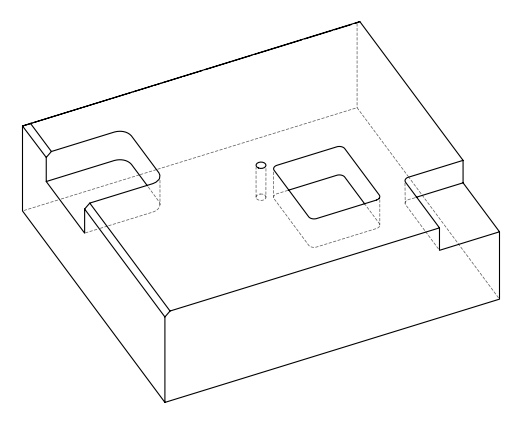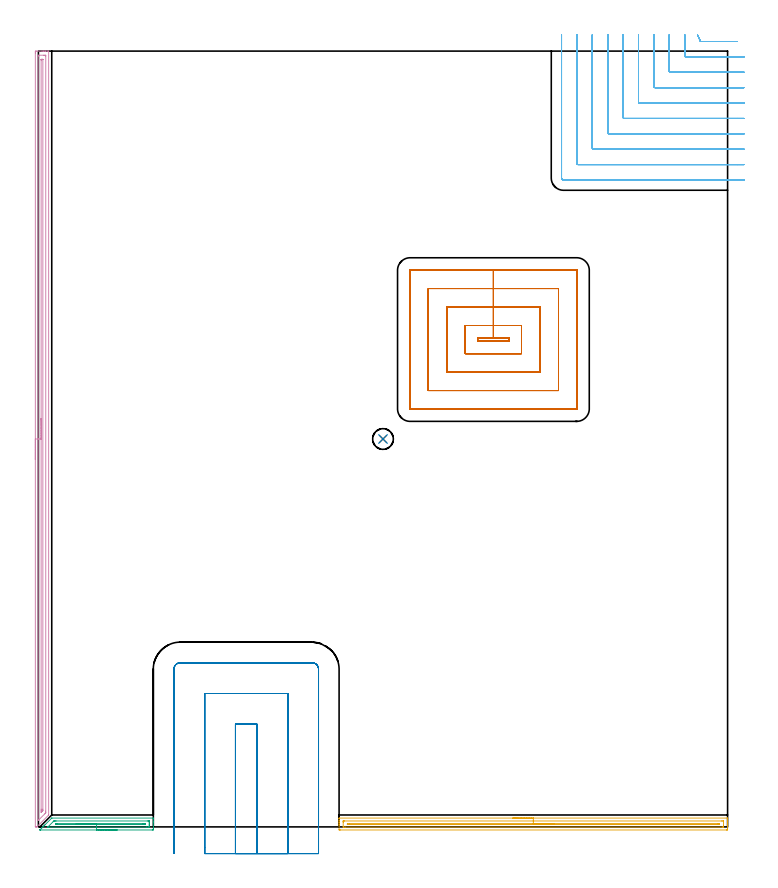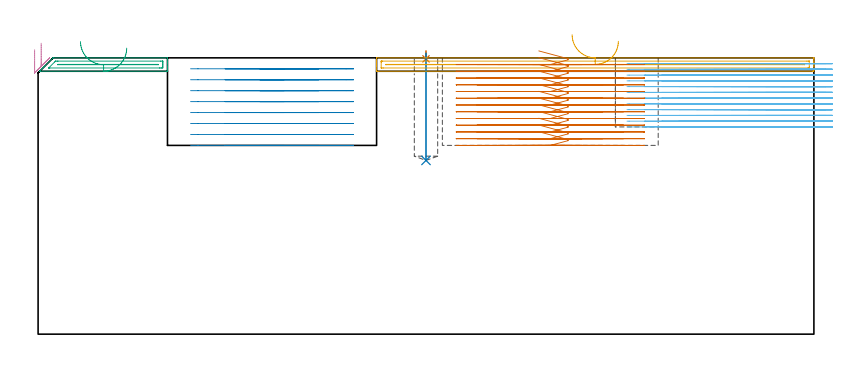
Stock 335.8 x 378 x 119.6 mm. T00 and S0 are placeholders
(PLAN: 8 operations, 5 tool changes, 75.5 min)
(1 SPOT_DRILL | STEP1POCKET | NXT0321_9005460120000 | 0.03 min | 1 mm3)
(2 DRILL_BLIND_HOLE_INTO_CENTER | STEP1POCKET | NXT0301_072 | 0.19 min | 3444 mm3)
(3 AREA_MILL | FG_CHAMFER_SURFACE | UGT0205_001 | 1.4 min | 1006 mm3)
(4 AREA_MILL_1 | FG_CHAMFER_SURFACE_1 | UGT0205_001 | 9.18 min | 7909 mm3)
(5 AREA_MILL_2 | FG_CHAMFER_SURFACE_2 | UGT0205_001 | 4.69 min | 3252 mm3)
(6 MILL_CORNER_NOTCH_RECTANGULAR | CORNER_NOTCH_RECTANGULAR | NXT0201_013 | Follow Part, ap 2.5, ae 75% | 24.88 min | 173928 mm3)
(7 MILL_RECTANGULAR_POCKET | POCKET_RECTANGULAR_STRAIGHT | NXT0201_011 | Follow Part, ap 3, ae 75% | 22.79 min | 280995 mm3)
(8 MILL_SLOT | SLOT_PARTIAL_RECTANGULAR | UGT0201_094 | Follow Part, ap 5, ae 75% | 12.3 min | 305792 mm3)
(TOOL NXT0321_9005460120000 | NC Spot Drill, 142deg, 12mm, Carbide, Uncoated | D12 PA142 FL30 Z2)
(TOOL NXT0301_072 | Carbide Drill 10.1mm [860.1-1010-051A1-MM 2214] | D10.1 PA140 FL71 Z2)
(TOOL UGT0205_001 | Chamfer Mill 20 x 3 x 45 deg. | D20 FL50 Z2)
(TOOL NXT0201_013 | ENDMILL 10mm | D10 FL30 Z4)
(TOOL NXT0201_011 | ENDMILL 12mm [2P460-1200-NA 1630] | D12 FL38 Z6)
(TOOL UGT0201_094 | End mill 20 mm | D20 FL38 Z4)
(OP 1 SPOT_DRILL)
G17 G21 G94 G90
T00 M6
G54
G17 G0 G90 X167.9 Y189. S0 M3
G43 Z129.6 H0
G94 G81 G98 Z119.165 F250. R122.6
G80
M5
M2
(OP 2 DRILL_BLIND_HOLE_INTO_CENTER)
G17 G21 G94 G90
T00 M6
G54
G17 G0 G90 X167.9 Y189. S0 M3
G43 Z129.6 H1
G94 G81 G98 Z75.2 F250. R121.6
G80
M5
M2
(OP 3 AREA_MILL)
G17 G21 G94 G90
T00 M6
G54
G17 G0 G90 X38.35 Y-1.5 S1061 M3
G43 Z129.6 H0
Z123.8
G94 G1 X38.312 Z122.928 F250.
X38.198 Z122.064
X38.009 Z121.212
X37.747 Z120.38
X37.413 Z119.574
X37.01 Z118.8
X36.541 Z118.064
X36.01 Z117.372
X35.421 Z116.729
X34.778 Z116.14
X34.086 Z115.608
X33.35 Z115.14
X32.576 Z114.737
X31.77 Z114.403
X30.938 Z114.141
X30.086 Z113.952
X29.222 Z113.838
X28.35 Z113.8
X0.954
X0.806 Y-1.498 Z113.802
X0.737 Y-1.495 Z113.803
X0.71 Y-1.491 Z113.805
X0.806 Y-1.393 Z113.905
X1.424 Y-0.775 Z114.523
X1.695 Y-0.504 Z114.794
X1.858 Y-0.34 Z114.955
X2.017 Y-0.182 Z115.116
X2.139 Y-0.06 Z115.238
X2.293 Y0.095 Z115.39
X2.443 Y0.244 Z115.541
X2.583 Y0.384 Z115.682
X2.728 Y0.53 Z115.826
X2.869 Y0.67 Z115.967
X3.027 Y0.828 Z116.126
X3.163 Y0.965 Z116.261
X6.345 Y4.146 Z119.445
X6.471 Y4.269 Z119.565
X6.505 Y4.295 Z119.59
X6.581 Y4.3 Z119.6
X55.894
X55.99 Y4.297 Z119.589
X56. Y4.161 Z119.46
Y2.685 Z117.984
Y2.27 Z117.566
Y2.062 Z117.359
Y0.322 Z115.62
Y-0.34 Z114.954
Y-0.879 Z114.416
X55.995 Y-1.21 Z114.085
X55.99 Y-1.492 Z113.803
X55.743 Y-1.497 Z113.801
X55.45 Y-1.5 Z113.8
X28.35
Y-0.086 Z115.214
X5.09 Y-0.085 Z115.215
X4.804 Y-0.084 Z115.216
X4.635 Y-0.081 Z115.219
X4.59 Y-0.079 Z115.221
X4.621 Y-0.039 Z115.261
X4.666 Y0.013 Z115.313
X4.699 Y0.049 Z115.349
X4.727 Y0.078 Z115.378
X7.192 Y2.542 Z117.842
X7.47 Y2.815 Z118.115
X7.54 Y2.878 Z118.178
X7.6 Y2.881 Z118.181
X7.732 Y2.884 Z118.184
X8.358 Y2.885 Z118.185
X8.618 Y2.886 Z118.186
X53.044
X53.673 Y2.884 Z118.184
X53.937 Y2.881 Z118.181
X53.978 Y2.879 Z118.179
X53.99 Y2.866 Z118.166
X53.996 Y2.823 Z118.123
X53.999 Y2.27 Z117.57
X54. Y1.95 Z117.25
Y1.4 Z116.7
Y1.08 Z116.38
X53.997 Y0.53 Z115.83
X53.993 Y0.216 Z115.516
X53.977 Y-0.079 Z115.221
X53.673 Y-0.083 Z115.217
X53.412 Y-0.085 Z115.215
X52.784 Y-0.086 Z115.214
X52.525
X28.35
Y1.328 Z116.628
X8.431 Y1.329 Z116.629
X8.501 Y1.4 Z116.7
X8.546 Y1.441 Z116.741
X8.568 Y1.457 Z116.757
X8.582 Y1.464 Z116.764
X8.663 Y1.467 Z116.767
X8.955 Y1.471 Z116.771
X9.101
X51.007
X51.824 Y1.47 Z116.77
X51.896 Y1.468 Z116.768
X51.966 Y1.465 Z116.765
X51.991 Y1.457 Z116.757
X51.994 Y1.434 Z116.734
X51.995 Y1.4 Z116.7
X51.99 Y1.35 Z116.65
X51.985 Y1.335 Z116.635
X51.965 Y1.333 Z116.633
X51.896 Y1.331 Z116.631
X51.08 Y1.328 Z116.628
X28.35
X27.478 Z116.666
X26.613 Z116.78
X25.762 Z116.969
X24.93 Z117.232
X24.124 Z117.565
X23.35 Z117.968
X22.614 Z118.437
X21.922 Z118.968
X21.279 Z119.557
X20.69 Z120.201
X20.158 Z120.893
X19.69 Z121.628
X19.287 Z122.402
X18.953 Z123.208
X18.691 Z124.04
X18.502 Z124.892
X18.388 Z125.757
X18.35 Z126.628
G0 Z129.6
M5
M2
(OP 4 AREA_MILL_1)
G17 G21 G94 G90
T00 M6
G54
G17 G0 G90 X-1.5 Y179. S1061 M3
G43 Z129.6 H0
Z123.1
G94 G1 Y179.038 Z122.228 F250.
Y179.152 Z121.364
Y179.341 Z120.512
Y179.603 Z119.68
Y179.937 Z118.874
Y180.34 Z118.1
Y180.808 Z117.364
Y181.34 Z116.672
Y181.929 Z116.029
Y182.572 Z115.44
Y183.264 Z114.908
Y184. Z114.44
Y184.774 Z114.037
Y185.58 Z113.703
Y186.412 Z113.441
Y187.264 Z113.252
Y188.128 Z113.138
Y189. Z113.1
Y377.076
X-1.499 Y377.389 Z113.101
X-1.493 Y377.962 Z113.104
X-1.491 Y377.993 Z113.105
X-0.922 Y378. Z113.675
X1.75 Z116.344
X2.312 Z116.909
X2.641 Z117.237
X3.203 Z117.799
X3.531 Z118.126
X4.574 Z119.174
X4.953 Y377.992 Z119.545
X4.997 Y377.99 Z119.588
X5. Y377.835 Z119.6
Y5.968
X4.997 Y5.805 Z119.588
X4.928 Y5.726 Z119.524
X-0.625 Y0.174 Z113.972
X-0.785 Y0.016 Z113.812
X-0.806 Y0.001 Z113.79
X-1.109 Y0. Z113.491
X-1.173 Z113.427
X-1.493 Y0.01 Z113.106
X-1.5 Y0.084 Z113.1
Y189.
X-0.086 Z114.514
Y375.658
X-0.085 Y375.713 Z114.515
X-0.081 Y375.823 Z114.519
X-0.074 Y375.99 Z114.526
X-0.031 Y375.992 Z114.569
X0.465 Y375.999 Z115.065
X2.641 Z117.241
X3.138 Y375.997 Z117.738
X3.531 Y375.99 Z118.131
X3.579 Y375.979 Z118.179
X3.586 Y375.603 Z118.186
X3.585 Y7.699 Z118.185
X3.579 Y6.861 Z118.179
X3.578 Y6.839 Z118.178
X3.568 Y6.823 Z118.168
X3.557 Y6.809 Z118.157
X3.531 Y6.781 Z118.131
X3.125 Y6.375 Z117.725
X0.004 Y3.254 Z114.604
X-0.008 Y3.242 Z114.592
X-0.031 Y3.221 Z114.569
X-0.069 Y3.191 Z114.531
X-0.08 Y3.185 Z114.52
X-0.082 Y3.199 Z114.518
X-0.084 Y3.235 Z114.516
X-0.085 Y3.289 Z114.515
X-0.086 Y3.344 Z114.514
Y189.
X1.328 Z115.928
X1.329 Y373.347 Z115.929
X1.33 Y373.818 Z115.93
X1.332 Y373.923 Z115.932
X1.335 Y373.974 Z115.935
X1.34 Y373.99 Z115.94
X1.387 Y373.993 Z115.987
X1.569 Y373.999 Z116.169
X1.75 Y374. Z116.35
X1.932 Y373.999 Z116.532
X2.053 Y373.997 Z116.653
X2.149 Y373.99 Z116.749
X2.166 Y373.987 Z116.766
X2.168 Y373.981 Z116.768
X2.17 Y373.959 Z116.77
X2.171 Y373.818 Z116.771
Y8.646
X2.17 Y8.225 Z116.77
X2.167 Y7.989 Z116.767
X2.164 Y7.876 Z116.764
X2.051 Y7.754 Z116.651
X1.901 Y7.602 Z116.501
X1.75 Y7.451 Z116.35
X1.452 Y7.159 Z116.052
X1.355 Y7.066 Z115.955
X1.335 Y7.178 Z115.935
X1.333 Y7.279 Z115.933
X1.33 Y7.754 Z115.93
X1.329 Y8.176 Z115.929
X1.328 Y8.646 Z115.928
Y189.
Y189.872 Z115.966
Y190.736 Z116.08
Y191.588 Z116.269
Y192.42 Z116.532
Y193.226 Z116.865
Y194. Z117.268
Y194.736 Z117.737
Y195.428 Z118.268
Y196.071 Z118.857
Y196.66 Z119.501
Y197.192 Z120.193
Y197.66 Z120.928
Y198.063 Z121.702
Y198.397 Z122.508
Y198.659 Z123.34
Y198.848 Z124.192
Y198.962 Z125.057
Y199. Z125.928
G0 Z129.6
M5
M2
(OP 5 AREA_MILL_2)
G17 G21 G94 G90
T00 M6
G54
G17 G0 G90 X231.15 Y4.3 S1061 M3
G43 Z129.6 H0
G94 G1 X231.188 Z128.728 F250.
X231.302 Z127.863
X231.491 Z127.012
X231.753 Z126.18
X232.087 Z125.374
X232.49 Z124.6
X232.958 Z123.864
X233.49 Z123.172
X234.079 Z122.529
X234.722 Z121.939
X235.414 Z121.408
X236.15 Z120.94
X236.924 Z120.537
X237.73 Z120.203
X238.562 Z119.941
X239.413 Z119.752
X240.278 Z119.638
X241.15 Z119.6
X335.653
X335.79 Y4.297 Z119.588
X335.798 Y4.206 Z119.498
X335.8 Y4.109 Z119.408
Y3.437 Z118.736
Y2.843 Z118.142
Y2.27 Z117.566
Y1.983 Z117.28
Y1.4 Z116.697
Y1.113 Z116.411
Y0.53 Z115.824
Y-0.918 Z114.378
X335.797 Y-1.21 Z114.086
X335.79 Y-1.493 Z113.803
X335.503 Y-1.498 Z113.8
X335.207 Y-1.5
X147.093
X146.797 Y-1.498
X146.51 Y-1.493 Z113.803
X146.5 Y-1.21 Z114.086
Y0.53 Z115.824
Y1.113 Z116.411
Y1.4 Z116.697
Y1.983 Z117.28
Y2.27 Z117.566
Y2.843 Z118.143
Y3.14 Z118.439
Y4.109 Z119.408
X146.502 Y4.206 Z119.498
X146.51 Y4.297 Z119.588
X146.647 Y4.3 Z119.6
X241.15
Y2.886 Z118.186
X332.793
X333.424 Y2.885 Z118.185
X333.688 Y2.882 Z118.182
X333.764 Y2.879 Z118.179
X333.791 Y2.875 Z118.175
X333.793 Y2.86 Z118.16
X333.798 Y2.775 Z118.075
X333.8 Y0.53 Z115.83
Y0.164 Z115.464
X333.797 Y0.041 Z115.341
X333.792 Y-0.056 Z115.244
X333.789 Y-0.08 Z115.22
X333.778 Y-0.081 Z115.219
X333.74 Y-0.083 Z115.217
X333.424 Y-0.085 Z115.215
X333.164 Y-0.086 Z115.214
X149.507
X148.876 Y-0.085 Z115.215
X148.612 Y-0.082 Z115.218
X148.536 Y-0.079 Z115.221
X148.509 Y-0.075 Z115.225
X148.507 Y-0.06 Z115.24
X148.502 Y0.025 Z115.325
X148.5 Y2.27 Z117.57
Y2.636 Z117.936
X148.503 Y2.759 Z118.059
X148.508 Y2.856 Z118.156
X148.511 Y2.88 Z118.18
X148.522 Y2.881 Z118.181
X148.56 Y2.883 Z118.183
X148.876 Y2.885 Z118.185
X149.136 Y2.886 Z118.186
X241.15
Y1.471 Z116.771
X331.641
X331.714 Y1.47 Z116.77
X331.762 Y1.467 Z116.767
X331.79 Y1.464 Z116.764
X331.792 Y1.451 Z116.751
X331.79 Y1.4 Z116.7
X331.779 Y1.335 Z116.635
X331.712 Y1.331 Z116.631
X331.641 Y1.33 Z116.63
X330.823 Y1.328 Z116.628
X150.659 Y1.329 Z116.629
X150.586 Y1.33 Z116.63
X150.537 Y1.333 Z116.633
X150.51 Y1.336 Z116.636
X150.508 Y1.349 Z116.649
X150.51 Y1.4 Z116.7
X150.521 Y1.465 Z116.765
X150.588 Y1.469 Z116.769
X150.659 Y1.47 Z116.77
X151.477 Y1.471 Z116.771
X241.15
X242.022 Z116.81
X242.886 Z116.923
X243.738 Z117.112
X244.57 Z117.375
X245.376 Z117.708
X246.15 Z118.111
X246.886 Z118.58
X247.578 Z119.111
X248.221 Z119.7
X248.81 Z120.344
X249.341 Z121.036
X249.81 Z121.771
X250.213 Z122.545
X250.547 Z123.351
X250.809 Z124.183
X250.998 Z125.035
X251.112 Z125.9
X251.15 Z126.771
G0 Z129.6
M5
M2
(OP 6 MILL_CORNER_NOTCH_RECTANGULAR)
G17 G21 G94 G90
T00 M6
G54
G17 G0 G90 X321.242 Y385.75 S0 M3
G43 Z129.6 H0
Z117.108
G94 G1 X322.441 Y383. F250.
G3 X322.895 Y382.7 R0.5 F500.
G1 X337.506
X340.506 F250.
G0 Z129.6
X314.9 Y386.
Z117.108
G1 Y383.
Y375.695 F500.
G3 X315.395 Y375.2 R0.5
G1 X340.8
X343.8 F250.
G0 Z129.6
X307.4 Y386.
Z117.108
G1 Y383.
Y368.196 F500.
G3 X307.896 Y367.7 R0.5
G1 X340.8
X343.8 F250.
G0 Z129.6
X299.9 Y386.
Z117.108
G1 Y383.
Y360.696 F500.
G3 X300.396 Y360.2 R0.5
G1 X340.8
X343.8 F250.
G0 Z129.6
X292.4 Y386.
Z117.108
G1 Y383.
Y353.196 F500.
G3 X292.896 Y352.7 R0.5
G1 X340.8
X343.8 F250.
G0 Z129.6
X284.9 Y386.
Z117.108
G1 Y383.
Y345.696 F500.
G3 X285.396 Y345.2 R0.5
G1 X340.8
X343.8 F250.
G0 Z129.6
X277.4 Y386.
Z117.108
G1 Y383.
Y338.196 F500.
G3 X277.896 Y337.7 R0.5
G1 X340.8
X343.8 F250.
G0 Z129.6
X269.9 Y386.
Z117.108
G1 Y383.
Y330.697 F500.
G3 X270.397 Y330.2 R0.5
G1 X340.8
X343.8 F250.
G0 Z129.6
X262.4 Y386.
Z117.108
G1 Y383.
Y323.197 F500.
G3 X262.897 Y322.7 R0.5
G1 X340.8
X343.8 F250.
G0 Z129.6
X254.9 Y386.
Z117.108
G1 Y383.
Y316.1 F500.
G3 X255.8 Y315.2 R0.9
G1 X340.8
X343.8 F250.
G0 Z129.6
X321.242 Y385.75
Z114.617
G1 X322.441 Y383.
G3 X322.895 Y382.7 R0.5 F500.
G1 X337.506
X340.506 F250.
G0 Z129.6
X314.9 Y386.
Z114.617
G1 Y383.
Y375.695 F500.
G3 X315.395 Y375.2 R0.5
G1 X340.8
X343.8 F250.
G0 Z129.6
X307.4 Y386.
Z114.617
G1 Y383.
Y368.196 F500.
G3 X307.896 Y367.7 R0.5
G1 X340.8
X343.8 F250.
G0 Z129.6
X299.9 Y386.
Z114.617
G1 Y383.
Y360.696 F500.
G3 X300.396 Y360.2 R0.5
G1 X340.8
X343.8 F250.
G0 Z129.6
X292.4 Y386.
Z114.617
G1 Y383.
Y353.196 F500.
G3 X292.896 Y352.7 R0.5
G1 X340.8
X343.8 F250.
G0 Z129.6
X284.9 Y386.
Z114.617
G1 Y383.
Y345.696 F500.
G3 X285.396 Y345.2 R0.5
G1 X340.8
X343.8 F250.
G0 Z129.6
X277.4 Y386.
Z114.617
G1 Y383.
Y338.196 F500.
G3 X277.896 Y337.7 R0.5
G1 X340.8
X343.8 F250.
G0 Z129.6
X269.9 Y386.
Z114.617
G1 Y383.
Y330.697 F500.
G3 X270.397 Y330.2 R0.5
G1 X340.8
X343.8 F250.
G0 Z129.6
X262.4 Y386.
Z114.617
G1 Y383.
Y323.197 F500.
G3 X262.897 Y322.7 R0.5
G1 X340.8
X343.8 F250.
G0 Z129.6
X254.9 Y386.
Z114.617
G1 Y383.
Y316.1 F500.
G3 X255.8 Y315.2 R0.9
G1 X340.8
X343.8 F250.
G0 Z129.6
X321.242 Y385.75
Z112.125
G1 X322.441 Y383.
G3 X322.895 Y382.7 R0.5 F500.
G1 X337.506
X340.506 F250.
G0 Z129.6
X314.9 Y386.
Z112.125
G1 Y383.
Y375.695 F500.
G3 X315.395 Y375.2 R0.5
G1 X340.8
X343.8 F250.
G0 Z129.6
X307.4 Y386.
Z112.125
G1 Y383.
Y368.196 F500.
G3 X307.896 Y367.7 R0.5
G1 X340.8
X343.8 F250.
G0 Z129.6
X299.9 Y386.
Z112.125
G1 Y383.
Y360.696 F500.
G3 X300.396 Y360.2 R0.5
G1 X340.8
X343.8 F250.
G0 Z129.6
X292.4 Y386.
Z112.125
G1 Y383.
Y353.196 F500.
G3 X292.896 Y352.7 R0.5
G1 X340.8
X343.8 F250.
G0 Z129.6
X284.9 Y386.
Z112.125
G1 Y383.
Y345.696 F500.
G3 X285.396 Y345.2 R0.5
G1 X340.8
X343.8 F250.
G0 Z129.6
X277.4 Y386.
Z112.125
G1 Y383.
Y338.196 F500.
G3 X277.896 Y337.7 R0.5
G1 X340.8
X343.8 F250.
G0 Z129.6
X269.9 Y386.
Z112.125
G1 Y383.
Y330.697 F500.
G3 X270.397 Y330.2 R0.5
G1 X340.8
X343.8 F250.
G0 Z129.6
X262.4 Y386.
Z112.125
G1 Y383.
Y323.197 F500.
G3 X262.897 Y322.7 R0.5
G1 X340.8
X343.8 F250.
G0 Z129.6
X254.9 Y386.
Z112.125
G1 Y383.
Y316.1 F500.
G3 X255.8 Y315.2 R0.9
G1 X340.8
X343.8 F250.
G0 Z129.6
X321.242 Y385.75
Z109.633
G1 X322.441 Y383.
G3 X322.895 Y382.7 R0.5 F500.
G1 X337.506
X340.506 F250.
G0 Z129.6
X314.9 Y386.
Z109.633
G1 Y383.
Y375.695 F500.
G3 X315.395 Y375.2 R0.5
G1 X340.8
X343.8 F250.
G0 Z129.6
X307.4 Y386.
Z109.633
G1 Y383.
Y368.196 F500.
G3 X307.896 Y367.7 R0.5
G1 X340.8
X343.8 F250.
G0 Z129.6
X299.9 Y386.
Z109.633
G1 Y383.
Y360.696 F500.
G3 X300.396 Y360.2 R0.5
G1 X340.8
X343.8 F250.
G0 Z129.6
X292.4 Y386.
Z109.633
G1 Y383.
Y353.196 F500.
G3 X292.896 Y352.7 R0.5
G1 X340.8
X343.8 F250.
G0 Z129.6
X284.9 Y386.
Z109.633
G1 Y383.
Y345.696 F500.
G3 X285.396 Y345.2 R0.5
G1 X340.8
X343.8 F250.
G0 Z129.6
X277.4 Y386.
Z109.633
G1 Y383.
Y338.196 F500.
G3 X277.896 Y337.7 R0.5
G1 X340.8
X343.8 F250.
G0 Z129.6
X269.9 Y386.
Z109.633
G1 Y383.
Y330.697 F500.
G3 X270.397 Y330.2 R0.5
G1 X340.8
X343.8 F250.
G0 Z129.6
X262.4 Y386.
Z109.633
G1 Y383.
Y323.197 F500.
G3 X262.897 Y322.7 R0.5
G1 X340.8
X343.8 F250.
G0 Z129.6
X254.9 Y386.
Z109.633
G1 Y383.
Y316.1 F500.
G3 X255.8 Y315.2 R0.9
G1 X340.8
X343.8 F250.
G0 Z129.6
X321.242 Y385.75
Z107.142
G1 X322.441 Y383.
G3 X322.895 Y382.7 R0.5 F500.
G1 X337.506
X340.506 F250.
G0 Z129.6
X314.9 Y386.
Z107.142
G1 Y383.
Y375.695 F500.
G3 X315.395 Y375.2 R0.5
G1 X340.8
X343.8 F250.
G0 Z129.6
X307.4 Y386.
Z107.142
G1 Y383.
Y368.196 F500.
G3 X307.896 Y367.7 R0.5
G1 X340.8
X343.8 F250.
G0 Z129.6
X299.9 Y386.
Z107.142
G1 Y383.
Y360.696 F500.
G3 X300.396 Y360.2 R0.5
G1 X340.8
X343.8 F250.
G0 Z129.6
X292.4 Y386.
Z107.142
G1 Y383.
Y353.196 F500.
G3 X292.896 Y352.7 R0.5
G1 X340.8
X343.8 F250.
G0 Z129.6
X284.9 Y386.
Z107.142
G1 Y383.
Y345.696 F500.
G3 X285.396 Y345.2 R0.5
G1 X340.8
X343.8 F250.
G0 Z129.6
X277.4 Y386.
Z107.142
G1 Y383.
Y338.196 F500.
G3 X277.896 Y337.7 R0.5
G1 X340.8
X343.8 F250.
G0 Z129.6
X269.9 Y386.
Z107.142
G1 Y383.
Y330.697 F500.
G3 X270.397 Y330.2 R0.5
G1 X340.8
X343.8 F250.
G0 Z129.6
X262.4 Y386.
Z107.142
G1 Y383.
Y323.197 F500.
G3 X262.897 Y322.7 R0.5
G1 X340.8
X343.8 F250.
G0 Z129.6
X254.9 Y386.
Z107.142
G1 Y383.
Y316.1 F500.
G3 X255.8 Y315.2 R0.9
G1 X340.8
X343.8 F250.
G0 Z129.6
X321.242 Y385.75
Z104.65
G1 X322.441 Y383.
G3 X322.895 Y382.7 R0.5 F500.
G1 X337.506
X340.506 F250.
G0 Z129.6
X314.9 Y386.
Z104.65
G1 Y383.
Y375.695 F500.
G3 X315.395 Y375.2 R0.5
G1 X340.8
X343.8 F250.
G0 Z129.6
X307.4 Y386.
Z104.65
G1 Y383.
Y368.196 F500.
G3 X307.896 Y367.7 R0.5
G1 X340.8
X343.8 F250.
G0 Z129.6
X299.9 Y386.
Z104.65
G1 Y383.
Y360.696 F500.
G3 X300.396 Y360.2 R0.5
G1 X340.8
X343.8 F250.
G0 Z129.6
X292.4 Y386.
Z104.65
G1 Y383.
Y353.196 F500.
G3 X292.896 Y352.7 R0.5
G1 X340.8
X343.8 F250.
G0 Z129.6
X284.9 Y386.
Z104.65
G1 Y383.
Y345.696 F500.
G3 X285.396 Y345.2 R0.5
G1 X340.8
X343.8 F250.
G0 Z129.6
X277.4 Y386.
Z104.65
G1 Y383.
Y338.196 F500.
G3 X277.896 Y337.7 R0.5
G1 X340.8
X343.8 F250.
G0 Z129.6
X269.9 Y386.
Z104.65
G1 Y383.
Y330.697 F500.
G3 X270.397 Y330.2 R0.5
G1 X340.8
X343.8 F250.
G0 Z129.6
X262.4 Y386.
Z104.65
G1 Y383.
Y323.197 F500.
G3 X262.897 Y322.7 R0.5
G1 X340.8
X343.8 F250.
G0 Z129.6
X254.9 Y386.
Z104.65
G1 Y383.
Y316.1 F500.
G3 X255.8 Y315.2 R0.9
G1 X340.8
X343.8 F250.
G0 Z129.6
X321.242 Y385.75
Z102.158
G1 X322.441 Y383.
G3 X322.895 Y382.7 R0.5 F500.
G1 X337.506
X340.506 F250.
G0 Z129.6
X314.9 Y386.
Z102.158
G1 Y383.
Y375.695 F500.
G3 X315.395 Y375.2 R0.5
G1 X340.8
X343.8 F250.
G0 Z129.6
X307.4 Y386.
Z102.158
G1 Y383.
Y368.196 F500.
G3 X307.896 Y367.7 R0.5
G1 X340.8
X343.8 F250.
G0 Z129.6
X299.9 Y386.
Z102.158
G1 Y383.
Y360.696 F500.
G3 X300.396 Y360.2 R0.5
G1 X340.8
X343.8 F250.
G0 Z129.6
X292.4 Y386.
Z102.158
G1 Y383.
Y353.196 F500.
G3 X292.896 Y352.7 R0.5
G1 X340.8
X343.8 F250.
G0 Z129.6
X284.9 Y386.
Z102.158
G1 Y383.
Y345.696 F500.
G3 X285.396 Y345.2 R0.5
G1 X340.8
X343.8 F250.
G0 Z129.6
X277.4 Y386.
Z102.158
G1 Y383.
Y338.196 F500.
G3 X277.896 Y337.7 R0.5
G1 X340.8
X343.8 F250.
G0 Z129.6
X269.9 Y386.
Z102.158
G1 Y383.
Y330.697 F500.
G3 X270.397 Y330.2 R0.5
G1 X340.8
X343.8 F250.
G0 Z129.6
X262.4 Y386.
Z102.158
G1 Y383.
Y323.197 F500.
G3 X262.897 Y322.7 R0.5
G1 X340.8
X343.8 F250.
G0 Z129.6
X254.9 Y386.
Z102.158
G1 Y383.
Y316.1 F500.
G3 X255.8 Y315.2 R0.9
G1 X340.8
X343.8 F250.
G0 Z129.6
X321.242 Y385.75
Z99.667
G1 X322.441 Y383.
G3 X322.895 Y382.7 R0.5 F500.
G1 X337.506
X340.506 F250.
G0 Z129.6
X314.9 Y386.
Z99.667
G1 Y383.
Y375.695 F500.
G3 X315.395 Y375.2 R0.5
G1 X340.8
X343.8 F250.
G0 Z129.6
X307.4 Y386.
Z99.667
G1 Y383.
Y368.196 F500.
G3 X307.896 Y367.7 R0.5
G1 X340.8
X343.8 F250.
G0 Z129.6
X299.9 Y386.
Z99.667
G1 Y383.
Y360.696 F500.
G3 X300.396 Y360.2 R0.5
G1 X340.8
X343.8 F250.
G0 Z129.6
X292.4 Y386.
Z99.667
G1 Y383.
Y353.196 F500.
G3 X292.896 Y352.7 R0.5
G1 X340.8
X343.8 F250.
G0 Z129.6
X284.9 Y386.
Z99.667
G1 Y383.
Y345.696 F500.
G3 X285.396 Y345.2 R0.5
G1 X340.8
X343.8 F250.
G0 Z129.6
X277.4 Y386.
Z99.667
G1 Y383.
Y338.196 F500.
G3 X277.896 Y337.7 R0.5
G1 X340.8
X343.8 F250.
G0 Z129.6
X269.9 Y386.
Z99.667
G1 Y383.
Y330.697 F500.
G3 X270.397 Y330.2 R0.5
G1 X340.8
X343.8 F250.
G0 Z129.6
X262.4 Y386.
Z99.667
G1 Y383.
Y323.197 F500.
G3 X262.897 Y322.7 R0.5
G1 X340.8
X343.8 F250.
G0 Z129.6
X254.9 Y386.
Z99.667
G1 Y383.
Y316.1 F500.
G3 X255.8 Y315.2 R0.9
G1 X340.8
X343.8 F250.
G0 Z129.6
X321.242 Y385.75
Z97.175
G1 X322.441 Y383.
G3 X322.895 Y382.7 R0.5 F500.
G1 X337.506
X340.506 F250.
G0 Z129.6
X314.9 Y386.
Z97.175
G1 Y383.
Y375.695 F500.
G3 X315.395 Y375.2 R0.5
G1 X340.8
X343.8 F250.
G0 Z129.6
X307.4 Y386.
Z97.175
G1 Y383.
Y368.196 F500.
G3 X307.896 Y367.7 R0.5
G1 X340.8
X343.8 F250.
G0 Z129.6
X299.9 Y386.
Z97.175
G1 Y383.
Y360.696 F500.
G3 X300.396 Y360.2 R0.5
G1 X340.8
X343.8 F250.
G0 Z129.6
X292.4 Y386.
Z97.175
G1 Y383.
Y353.196 F500.
G3 X292.896 Y352.7 R0.5
G1 X340.8
X343.8 F250.
G0 Z129.6
X284.9 Y386.
Z97.175
G1 Y383.
Y345.696 F500.
G3 X285.396 Y345.2 R0.5
G1 X340.8
X343.8 F250.
G0 Z129.6
X277.4 Y386.
Z97.175
G1 Y383.
Y338.196 F500.
G3 X277.896 Y337.7 R0.5
G1 X340.8
X343.8 F250.
G0 Z129.6
X269.9 Y386.
Z97.175
G1 Y383.
Y330.697 F500.
G3 X270.397 Y330.2 R0.5
G1 X340.8
X343.8 F250.
G0 Z129.6
X262.4 Y386.
Z97.175
G1 Y383.
Y323.197 F500.
G3 X262.897 Y322.7 R0.5
G1 X340.8
X343.8 F250.
G0 Z129.6
X254.9 Y386.
Z97.175
G1 Y383.
Y316.1 F500.
G3 X255.8 Y315.2 R0.9
G1 X340.8
X343.8 F250.
G0 Z129.6
X321.242 Y385.75
Z94.683
G1 X322.441 Y383.
G3 X322.895 Y382.7 R0.5 F500.
G1 X337.506
X340.506 F250.
G0 Z129.6
X314.9 Y386.
Z94.683
G1 Y383.
Y375.695 F500.
G3 X315.395 Y375.2 R0.5
G1 X340.8
X343.8 F250.
G0 Z129.6
X307.4 Y386.
Z94.683
G1 Y383.
Y368.196 F500.
G3 X307.896 Y367.7 R0.5
G1 X340.8
X343.8 F250.
G0 Z129.6
X299.9 Y386.
Z94.683
G1 Y383.
Y360.696 F500.
G3 X300.396 Y360.2 R0.5
G1 X340.8
X343.8 F250.
G0 Z129.6
X292.4 Y386.
Z94.683
G1 Y383.
Y353.196 F500.
G3 X292.896 Y352.7 R0.5
G1 X340.8
X343.8 F250.
G0 Z129.6
X284.9 Y386.
Z94.683
G1 Y383.
Y345.696 F500.
G3 X285.396 Y345.2 R0.5
G1 X340.8
X343.8 F250.
G0 Z129.6
X277.4 Y386.
Z94.683
G1 Y383.
Y338.196 F500.
G3 X277.896 Y337.7 R0.5
G1 X340.8
X343.8 F250.
G0 Z129.6
X269.9 Y386.
Z94.683
G1 Y383.
Y330.697 F500.
G3 X270.397 Y330.2 R0.5
G1 X340.8
X343.8 F250.
G0 Z129.6
X262.4 Y386.
Z94.683
G1 Y383.
Y323.197 F500.
G3 X262.897 Y322.7 R0.5
G1 X340.8
X343.8 F250.
G0 Z129.6
X254.9 Y386.
Z94.683
G1 Y383.
Y316.1 F500.
G3 X255.8 Y315.2 R0.9
G1 X340.8
X343.8 F250.
G0 Z129.6
X321.242 Y385.75
Z92.192
G1 X322.441 Y383.
G3 X322.895 Y382.7 R0.5 F500.
G1 X337.506
X340.506 F250.
G0 Z129.6
X314.9 Y386.
Z92.192
G1 Y383.
Y375.695 F500.
G3 X315.395 Y375.2 R0.5
G1 X340.8
X343.8 F250.
G0 Z129.6
X307.4 Y386.
Z92.192
G1 Y383.
Y368.196 F500.
G3 X307.896 Y367.7 R0.5
G1 X340.8
X343.8 F250.
G0 Z129.6
X299.9 Y386.
Z92.192
G1 Y383.
Y360.696 F500.
G3 X300.396 Y360.2 R0.5
G1 X340.8
X343.8 F250.
G0 Z129.6
X292.4 Y386.
Z92.192
G1 Y383.
Y353.196 F500.
G3 X292.896 Y352.7 R0.5
G1 X340.8
X343.8 F250.
G0 Z129.6
X284.9 Y386.
Z92.192
G1 Y383.
Y345.696 F500.
G3 X285.396 Y345.2 R0.5
G1 X340.8
X343.8 F250.
G0 Z129.6
X277.4 Y386.
Z92.192
G1 Y383.
Y338.196 F500.
G3 X277.896 Y337.7 R0.5
G1 X340.8
X343.8 F250.
G0 Z129.6
X269.9 Y386.
Z92.192
G1 Y383.
Y330.697 F500.
G3 X270.397 Y330.2 R0.5
G1 X340.8
X343.8 F250.
G0 Z129.6
X262.4 Y386.
Z92.192
G1 Y383.
Y323.197 F500.
G3 X262.897 Y322.7 R0.5
G1 X340.8
X343.8 F250.
G0 Z129.6
X254.9 Y386.
Z92.192
G1 Y383.
Y316.1 F500.
G3 X255.8 Y315.2 R0.9
G1 X340.8
X343.8 F250.
G0 Z129.6
X321.242 Y385.75
Z89.7
G1 X322.441 Y383.
G3 X322.895 Y382.7 R0.5 F500.
G1 X337.506
X340.506 F250.
G0 Z129.6
X314.9 Y386.
Z89.7
G1 Y383.
Y375.695 F500.
G3 X315.395 Y375.2 R0.5
G1 X340.8
X343.8 F250.
G0 Z129.6
X307.4 Y386.
Z89.7
G1 Y383.
Y368.196 F500.
G3 X307.896 Y367.7 R0.5
G1 X340.8
X343.8 F250.
G0 Z129.6
X299.9 Y386.
Z89.7
G1 Y383.
Y360.696 F500.
G3 X300.396 Y360.2 R0.5
G1 X340.8
X343.8 F250.
G0 Z129.6
X292.4 Y386.
Z89.7
G1 Y383.
Y353.196 F500.
G3 X292.896 Y352.7 R0.5
G1 X340.8
X343.8 F250.
G0 Z129.6
X284.9 Y386.
Z89.7
G1 Y383.
Y345.696 F500.
G3 X285.396 Y345.2 R0.5
G1 X340.8
X343.8 F250.
G0 Z129.6
X277.4 Y386.
Z89.7
G1 Y383.
Y338.196 F500.
G3 X277.896 Y337.7 R0.5
G1 X340.8
X343.8 F250.
G0 Z129.6
X269.9 Y386.
Z89.7
G1 Y383.
Y330.697 F500.
G3 X270.397 Y330.2 R0.5
G1 X340.8
X343.8 F250.
G0 Z129.6
X262.4 Y386.
Z89.7
G1 Y383.
Y323.197 F500.
G3 X262.897 Y322.7 R0.5
G1 X340.8
X343.8 F250.
G0 Z129.6
X254.9 Y386.
Z89.7
G1 Y383.
Y316.1 F500.
G3 X255.8 Y315.2 R0.9
G1 X340.8
X343.8 F250.
G0 Z129.6
M5
M2
(OP 7 MILL_RECTANGULAR_POCKET)
G17 G21 G94 G90
T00 M6
G54
G17 G0 G90 X216.724 Y236.6 S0 M3
G43 Z129.6 H1
Z122.6
G94 G1 X229.4 Z119.203 F250.
Y238.3 Z118.748
X221.7 Z116.685
X214. F500.
Y236.6
X229.4
Y238.3
X221.7
Y244.3
X208.
Y230.6
X235.4
Y244.3
X221.7
Y253.3
X199.
Y221.6
X244.4
Y253.3
X221.7
Y262.3
X190.
Y212.6
X253.4
Y262.3
X221.7
Y271.3
X181.1
X181.045 Y271.295
X181.005 Y271.255
X181. Y271.2
Y203.7
X181.005 Y203.645
X181.045 Y203.605
X181.1 Y203.6
X262.3
X262.355 Y203.605
X262.395 Y203.645
X262.4 Y203.7
Y271.2
X262.395 Y271.255
X262.355 Y271.295
X262.3 Y271.3
X221.7
X220.7
G0 X216.724 Y236.6 Z119.685
G1 X229.4 Z116.288 F250.
Y238.3 Z115.832
X221.7 Z113.769
X214. F500.
Y236.6
X229.4
Y238.3
X221.7
Y244.3
X208.
Y230.6
X235.4
Y244.3
X221.7
Y253.3
X199.
Y221.6
X244.4
Y253.3
X221.7
Y262.3
X190.
Y212.6
X253.4
Y262.3
X221.7
Y271.3
X181.1
X181.045 Y271.295
X181.005 Y271.255
X181. Y271.2
Y203.7
X181.005 Y203.645
X181.045 Y203.605
X181.1 Y203.6
X262.3
X262.355 Y203.605
X262.395 Y203.645
X262.4 Y203.7
Y271.2
X262.395 Y271.255
X262.355 Y271.295
X262.3 Y271.3
X221.7
X220.7
G0 X216.724 Y236.6 Z116.769
G1 X229.4 Z113.372 F250.
Y238.3 Z112.917
X221.7 Z110.854
X214. F500.
Y236.6
X229.4
Y238.3
X221.7
Y244.3
X208.
Y230.6
X235.4
Y244.3
X221.7
Y253.3
X199.
Y221.6
X244.4
Y253.3
X221.7
Y262.3
X190.
Y212.6
X253.4
Y262.3
X221.7
Y271.3
X181.1
X181.045 Y271.295
X181.005 Y271.255
X181. Y271.2
Y203.7
X181.005 Y203.645
X181.045 Y203.605
X181.1 Y203.6
X262.3
X262.355 Y203.605
X262.395 Y203.645
X262.4 Y203.7
Y271.2
X262.395 Y271.255
X262.355 Y271.295
X262.3 Y271.3
X221.7
X220.7
G0 X216.724 Y236.6 Z113.854
G1 X229.4 Z110.457 F250.
Y238.3 Z110.002
X221.7 Z107.938
X214. F500.
Y236.6
X229.4
Y238.3
X221.7
Y244.3
X208.
Y230.6
X235.4
Y244.3
X221.7
Y253.3
X199.
Y221.6
X244.4
Y253.3
X221.7
Y262.3
X190.
Y212.6
X253.4
Y262.3
X221.7
Y271.3
X181.1
X181.045 Y271.295
X181.005 Y271.255
X181. Y271.2
Y203.7
X181.005 Y203.645
X181.045 Y203.605
X181.1 Y203.6
X262.3
X262.355 Y203.605
X262.395 Y203.645
X262.4 Y203.7
Y271.2
X262.395 Y271.255
X262.355 Y271.295
X262.3 Y271.3
X221.7
X220.7
G0 X216.724 Y236.6 Z110.938
G1 X229.4 Z107.542 F250.
Y238.3 Z107.086
X221.7 Z105.023
X214. F500.
Y236.6
X229.4
Y238.3
X221.7
Y244.3
X208.
Y230.6
X235.4
Y244.3
X221.7
Y253.3
X199.
Y221.6
X244.4
Y253.3
X221.7
Y262.3
X190.
Y212.6
X253.4
Y262.3
X221.7
Y271.3
X181.1
X181.045 Y271.295
X181.005 Y271.255
X181. Y271.2
Y203.7
X181.005 Y203.645
X181.045 Y203.605
X181.1 Y203.6
X262.3
X262.355 Y203.605
X262.395 Y203.645
X262.4 Y203.7
Y271.2
X262.395 Y271.255
X262.355 Y271.295
X262.3 Y271.3
X221.7
X220.7
G0 X216.724 Y236.6 Z108.023
G1 X229.4 Z104.626 F250.
Y238.3 Z104.171
X221.7 Z102.108
X214. F500.
Y236.6
X229.4
Y238.3
X221.7
Y244.3
X208.
Y230.6
X235.4
Y244.3
X221.7
Y253.3
X199.
Y221.6
X244.4
Y253.3
X221.7
Y262.3
X190.
Y212.6
X253.4
Y262.3
X221.7
Y271.3
X181.1
X181.045 Y271.295
X181.005 Y271.255
X181. Y271.2
Y203.7
X181.005 Y203.645
X181.045 Y203.605
X181.1 Y203.6
X262.3
X262.355 Y203.605
X262.395 Y203.645
X262.4 Y203.7
Y271.2
X262.395 Y271.255
X262.355 Y271.295
X262.3 Y271.3
X221.7
X220.7
G0 X216.724 Y236.6 Z105.108
G1 X229.4 Z101.711 F250.
Y238.3 Z101.255
X221.7 Z99.192
X214. F500.
Y236.6
X229.4
Y238.3
X221.7
Y244.3
X208.
Y230.6
X235.4
Y244.3
X221.7
Y253.3
X199.
Y221.6
X244.4
Y253.3
X221.7
Y262.3
X190.
Y212.6
X253.4
Y262.3
X221.7
Y271.3
X181.1
X181.045 Y271.295
X181.005 Y271.255
X181. Y271.2
Y203.7
X181.005 Y203.645
X181.045 Y203.605
X181.1 Y203.6
X262.3
X262.355 Y203.605
X262.395 Y203.645
X262.4 Y203.7
Y271.2
X262.395 Y271.255
X262.355 Y271.295
X262.3 Y271.3
X221.7
X220.7
G0 X216.724 Y236.6 Z102.192
G1 X229.4 Z98.796 F250.
Y238.3 Z98.34
X221.7 Z96.277
X214. F500.
Y236.6
X229.4
Y238.3
X221.7
Y244.3
X208.
Y230.6
X235.4
Y244.3
X221.7
Y253.3
X199.
Y221.6
X244.4
Y253.3
X221.7
Y262.3
X190.
Y212.6
X253.4
Y262.3
X221.7
Y271.3
X181.1
X181.045 Y271.295
X181.005 Y271.255
X181. Y271.2
Y203.7
X181.005 Y203.645
X181.045 Y203.605
X181.1 Y203.6
X262.3
X262.355 Y203.605
X262.395 Y203.645
X262.4 Y203.7
Y271.2
X262.395 Y271.255
X262.355 Y271.295
X262.3 Y271.3
X221.7
X220.7
G0 X216.724 Y236.6 Z99.277
G1 X229.4 Z95.88 F250.
Y238.3 Z95.425
X221.7 Z93.362
X214. F500.
Y236.6
X229.4
Y238.3
X221.7
Y244.3
X208.
Y230.6
X235.4
Y244.3
X221.7
Y253.3
X199.
Y221.6
X244.4
Y253.3
X221.7
Y262.3
X190.
Y212.6
X253.4
Y262.3
X221.7
Y271.3
X181.1
X181.045 Y271.295
X181.005 Y271.255
X181. Y271.2
Y203.7
X181.005 Y203.645
X181.045 Y203.605
X181.1 Y203.6
X262.3
X262.355 Y203.605
X262.395 Y203.645
X262.4 Y203.7
Y271.2
X262.395 Y271.255
X262.355 Y271.295
X262.3 Y271.3
X221.7
X220.7
G0 X216.724 Y236.6 Z96.362
G1 X229.4 Z92.965 F250.
Y238.3 Z92.509
X221.7 Z90.446
X214. F500.
Y236.6
X229.4
Y238.3
X221.7
Y244.3
X208.
Y230.6
X235.4
Y244.3
X221.7
Y253.3
X199.
Y221.6
X244.4
Y253.3
X221.7
Y262.3
X190.
Y212.6
X253.4
Y262.3
X221.7
Y271.3
X181.1
X181.045 Y271.295
X181.005 Y271.255
X181. Y271.2
Y203.7
X181.005 Y203.645
X181.045 Y203.605
X181.1 Y203.6
X262.3
X262.355 Y203.605
X262.395 Y203.645
X262.4 Y203.7
Y271.2
X262.395 Y271.255
X262.355 Y271.295
X262.3 Y271.3
X221.7
X220.7
G0 X216.724 Y236.6 Z93.446
G1 X229.4 Z90.049 F250.
Y238.3 Z89.594
X221.7 Z87.531
X214. F500.
Y236.6
X229.4
Y238.3
X221.7
Y244.3
X208.
Y230.6
X235.4
Y244.3
X221.7
Y253.3
X199.
Y221.6
X244.4
Y253.3
X221.7
Y262.3
X190.
Y212.6
X253.4
Y262.3
X221.7
Y271.3
X181.1
X181.045 Y271.295
X181.005 Y271.255
X181. Y271.2
Y203.7
X181.005 Y203.645
X181.045 Y203.605
X181.1 Y203.6
X262.3
X262.355 Y203.605
X262.395 Y203.645
X262.4 Y203.7
Y271.2
X262.395 Y271.255
X262.355 Y271.295
X262.3 Y271.3
X221.7
X220.7
G0 X216.724 Y236.6 Z90.531
G1 X229.4 Z87.134 F250.
Y238.3 Z86.679
X221.7 Z84.615
X214. F500.
Y236.6
X229.4
Y238.3
X221.7
Y244.3
X208.
Y230.6
X235.4
Y244.3
X221.7
Y253.3
X199.
Y221.6
X244.4
Y253.3
X221.7
Y262.3
X190.
Y212.6
X253.4
Y262.3
X221.7
Y271.3
X181.1
X181.045 Y271.295
X181.005 Y271.255
X181. Y271.2
Y203.7
X181.005 Y203.645
X181.045 Y203.605
X181.1 Y203.6
X262.3
X262.355 Y203.605
X262.395 Y203.645
X262.4 Y203.7
Y271.2
X262.395 Y271.255
X262.355 Y271.295
X262.3 Y271.3
X221.7
X220.7
G0 X216.724 Y236.6 Z87.615
G1 X229.4 Z84.219 F250.
Y238.3 Z83.763
X221.7 Z81.7
X214. F500.
Y236.6
X229.4
Y238.3
X221.7
Y244.3
X208.
Y230.6
X235.4
Y244.3
X221.7
Y253.3
X199.
Y221.6
X244.4
Y253.3
X221.7
Y262.3
X190.
Y212.6
X253.4
Y262.3
X221.7
Y271.3
X181.1
X181.045 Y271.295
X181.005 Y271.255
X181. Y271.2
Y203.7
X181.005 Y203.645
X181.045 Y203.605
X181.1 Y203.6
X262.3
X262.355 Y203.605
X262.395 Y203.645
X262.4 Y203.7
Y271.2
X262.395 Y271.255
X262.355 Y271.295
X262.3 Y271.3
X221.7
X220.7
G0 Z129.6
M5
M2
(OP 8 MILL_SLOT)
G17 G21 G94 G90
T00 M6
G54
G17 G0 G90 X106.5 Y-13. S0 M3
G43 Z129.6 H0
Z114.862
G94 G1 Y-10. F250.
Y50. F500.
X96.
Y-10.
Y-13. F250.
X121.5
Y-10.
Y65. F500.
X81.
Y-10.
Y-13. F250.
X136.5
Y-10.
Y76.8 F500.
G3 X133.3 Y80. R3.2
G1 X69.2
G3 X66. Y76.8 R3.2
G1 Y-10.
Y-13. F250.
G0 X106.5 Z110.125
G1 Y-10.
Y50. F500.
X96.
Y-10.
Y-13. F250.
X121.5
Y-10.
Y65. F500.
X81.
Y-10.
Y-13. F250.
X136.5
Y-10.
Y76.8 F500.
G3 X133.3 Y80. R3.2
G1 X69.2
G3 X66. Y76.8 R3.2
G1 Y-10.
Y-13. F250.
G0 X106.5 Z105.387
G1 Y-10.
Y50. F500.
X96.
Y-10.
Y-13. F250.
X121.5
Y-10.
Y65. F500.
X81.
Y-10.
Y-13. F250.
X136.5
Y-10.
Y76.8 F500.
G3 X133.3 Y80. R3.2
G1 X69.2
G3 X66. Y76.8 R3.2
G1 Y-10.
Y-13. F250.
G0 X106.5 Z100.65
G1 Y-10.
Y50. F500.
X96.
Y-10.
Y-13. F250.
X121.5
Y-10.
Y65. F500.
X81.
Y-10.
Y-13. F250.
X136.5
Y-10.
Y76.8 F500.
G3 X133.3 Y80. R3.2
G1 X69.2
G3 X66. Y76.8 R3.2
G1 Y-10.
Y-13. F250.
G0 X106.5 Z95.912
G1 Y-10.
Y50. F500.
X96.
Y-10.
Y-13. F250.
X121.5
Y-10.
Y65. F500.
X81.
Y-10.
Y-13. F250.
X136.5
Y-10.
Y76.8 F500.
G3 X133.3 Y80. R3.2
G1 X69.2
G3 X66. Y76.8 R3.2
G1 Y-10.
Y-13. F250.
G0 X106.5 Z91.175
G1 Y-10.
Y50. F500.
X96.
Y-10.
Y-13. F250.
X121.5
Y-10.
Y65. F500.
X81.
Y-10.
Y-13. F250.
X136.5
Y-10.
Y76.8 F500.
G3 X133.3 Y80. R3.2
G1 X69.2
G3 X66. Y76.8 R3.2
G1 Y-10.
Y-13. F250.
G0 X106.5 Z86.437
G1 Y-10.
Y50. F500.
X96.
Y-10.
Y-13. F250.
X121.5
Y-10.
Y65. F500.
X81.
Y-10.
Y-13. F250.
X136.5
Y-10.
Y76.8 F500.
G3 X133.3 Y80. R3.2
G1 X69.2
G3 X66. Y76.8 R3.2
G1 Y-10.
Y-13. F250.
G0 X106.5 Z81.7
G1 Y-10.
Y50. F500.
X96.
Y-10.
Y-13. F250.
X121.5
Y-10.
Y65. F500.
X81.
Y-10.
Y-13. F250.
X136.5
Y-10.
Y76.8 F500.
G3 X133.3 Y80. R3.2
G1 X69.2
G3 X66. Y76.8 R3.2
G1 Y-10.
Y-13. F250.
G0 Z129.6
M5
M2
